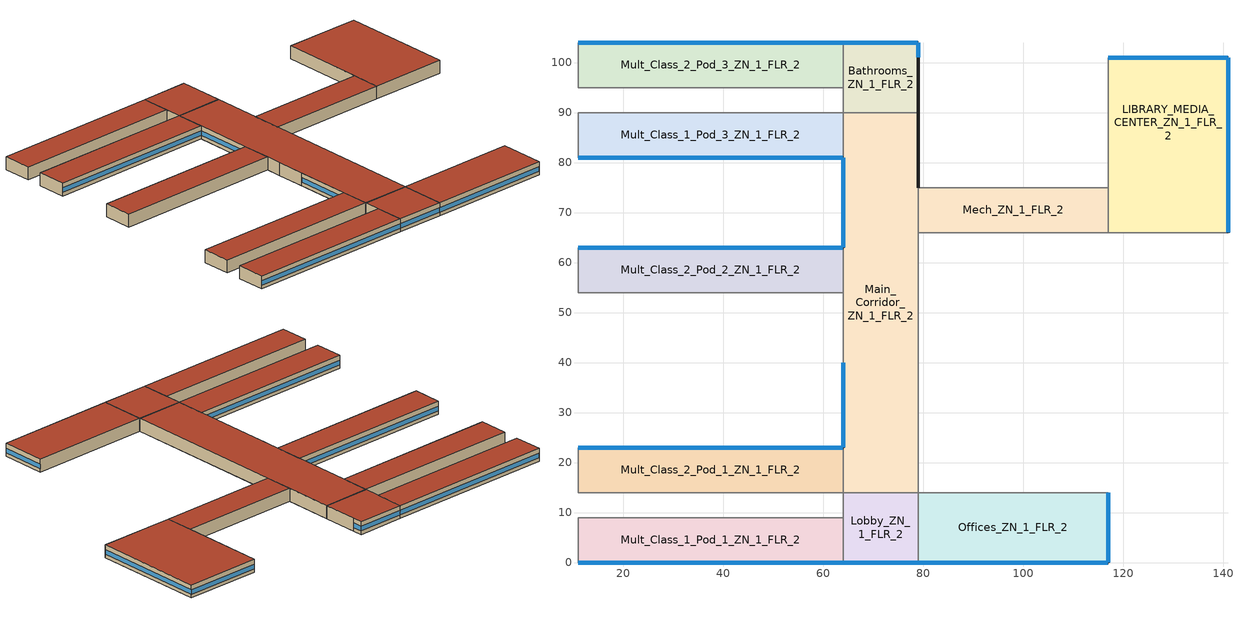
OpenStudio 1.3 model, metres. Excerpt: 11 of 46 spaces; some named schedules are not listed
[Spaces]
Main_Corridor_ZN_1_FLR_2
 floor to Main_Corridor_ZN_1_FLR_1 (INT-FLOOR-TOPSIDE): 79,90 79,14 64,14 64,90 z4
 wall outside (Steel Frame Non-res Ext Wall): 64,40 64,23 / 64,81 64,63 / 79,75 79,90 z4:8
 wall to Mult_Class_2_Pod_2_ZN_1_FLR_2 (int-walls): 64,63 64,54 z4:8
 wall to Mult_Class_2_Pod_1_ZN_1_FLR_2 (int-walls): 64,23 64,14 z4:8
 wall to Bathrooms_ZN_1_FLR_2 (int-walls): 79,90 64,90 z4:8
 wall to Mech_ZN_1_FLR_2 (int-walls): 79,66 79,75 z4:8
 wall to Lobby_ZN_1_FLR_2 (int-walls): 64,14 79,14 z4:8
 wall to Mult_Class_1_Pod_2_ZN_1_FLR_2 (int-walls): 64,49 64,40 z4:8
 wall to Gym_ZN_1_FLR_1 (int-walls): 79,14 79,66 z4:8
 wall to Mult_Class_1_Pod_3_ZN_1_FLR_2 (int-walls): 64,90 64,81 z4:8
 wall to Corridor_Pod_2_ZN_1_FLR_2 (int-walls): 64,54 64,49 z4:8
 window (Window Non-res Fixed): 64,80.95 64,63.05 / 64,39.95 64,23.05 z5.1:6.51
 roof outside (IEAD Non-res Roof): 79,14 79,90 64,90 64,14 z8
Mult_Class_2_Pod_3_ZN_1_FLR_2
 floor to Mult_Class_2_Pod_3_ZN_1_FLR_1 (INT-FLOOR-TOPSIDE): 64,104 64,95 11,95 11,104 z4
 wall outside (Steel Frame Non-res Ext Wall): 64,104 11,104 z4:8
 wall to Bathrooms_ZN_1_FLR_2 (int-walls): 64,95 64,104 z4:8
 wall to Corner_Class_2_Pod_3_ZN_1_FLR_2 (int-walls): 11,104 11,95 z4:8
 wall to Corridor_Pod_3_ZN_1_FLR_2 (int-walls): 11,95 64,95 z4:8
 window (Window Non-res Fixed): 63.95,104 11.05,104 z5.1:6.5
 roof outside (IEAD Non-res Roof): 64,95 64,104 11,104 11,95 z8
Mult_Class_1_Pod_3_ZN_1_FLR_2
 floor to Mult_Class_1_Pod_3_ZN_1_FLR_1 (INT-FLOOR-TOPSIDE): 64,90 64,81 11,81 11,90 z4
 wall outside (Steel Frame Non-res Ext Wall): 11,81 64,81 z4:8
 wall to Corridor_Pod_3_ZN_1_FLR_2 (int-walls): 64,90 11,90 z4:8
 wall to Corner_Class_1_Pod_3_ZN_1_FLR_2 (int-walls): 11,90 11,81 z4:8
 window (Window Non-res Fixed): 11.05,81 63.95,81 z5.1:6.5
 roof outside (IEAD Non-res Roof): 64,81 64,90 11,90 11,81 z8
Mult_Class_1_Pod_1_ZN_1_FLR_2
 floor to Mult_Class_1_Pod_1_ZN_1_FLR_1 (INT-FLOOR-TOPSIDE): 64,9 64,0 11,0 11,9 z4
 wall outside (Steel Frame Non-res Ext Wall): 11,0 64,0 z4:8
 wall to Corridor_Pod_1_ZN_1_FLR_2 (int-walls): 64,9 11,9 z4:8
 wall to Lobby_ZN_1_FLR_2 (int-walls): 64,0 64,9 z4:8
 wall to Corner_Class_1_Pod_1_ZN_1_FLR_2 (int-walls): 11,9 11,0 z4:8
 window (Window Non-res Fixed): 11.05,0 63.95,0 z5.1:6.5
 roof outside (IEAD Non-res Roof): 64,0 64,9 11,9 11,0 z8
Lobby_ZN_1_FLR_2
 floor to Lobby_ZN_1_FLR_1 (INT-FLOOR-TOPSIDE): 79,14 79,0 64,0 64,14 z4
 wall outside (Steel Frame Non-res Ext Wall): 64,0 79,0 z4:8
 wall to Offices_ZN_1_FLR_2 (int-walls): 79,0 79,14 z4:8
 wall to Corridor_Pod_1_ZN_1_FLR_2 (int-walls): 64,14 64,9 z4:8
 window (Window Non-res Fixed): 64.05,0 78.95,0 z5.1:6.51
 roof outside (IEAD Non-res Roof): 79,0 79,14 64,14 64,0 z8
LIBRARY_MEDIA_CENTER_ZN_1_FLR_2
 floor to Kitchen_ZN_1_FLR_1 (INT-FLOOR-TOPSIDE): 141,75 141,66 117,66 117,75 z4
 floor to Cafeteria_ZN_1_FLR_1 (INT-FLOOR-TOPSIDE): 141,101 141,75 117,75 117,101 z4
 wall outside (Steel Frame Non-res Ext Wall): 141,66 141,101 117,101 z4:8
 wall to Auditorium_ZN_1_FLR_1 (int-walls): 117,101 117,75 z4:8
 wall to Mech_ZN_1_FLR_2 (int-walls): 117,75 117,66 z4:8
 wall to Aux_Gym_ZN_1_FLR_1 (int-walls): 117,66 141,66 z4:8
 window (Window Non-res Fixed): 140.95,101 117.05,101 z5.1:6.51; 141,66.05 141,100.95 z5.1:6.52
 roof outside (IEAD Non-res Roof): 141,66 141,101 117,101 117,66 z8
Offices_ZN_1_FLR_2
 floor to Offices_ZN_1_FLR_1 (INT-FLOOR-TOPSIDE): 117,14 117,0 79,0 79,14 z4
 wall outside (Steel Frame Non-res Ext Wall): 79,0 117,0 117,14 z4:8
 wall to Gym_ZN_1_FLR_1 (int-walls): 117,14 79,14 z4:8
 window (Window Non-res Fixed): 79.05,0 116.95,0 z5.1:6.5; 117,0.05 117,13.95 z5.1:6.51
 roof outside (IEAD Non-res Roof): 117,0 117,14 79,14 79,0 z8
Bathrooms_ZN_1_FLR_2
 floor to Bathrooms_ZN_1_FLR_1 (INT-FLOOR-TOPSIDE): 79,104 79,90 64,90 64,104 z4
 wall outside (Steel Frame Non-res Ext Wall): 79,90 79,101 79,104 64,104 z4:8
 wall to Corridor_Pod_3_ZN_1_FLR_2 (int-walls): 64,95 64,90 z4:8
 window (Window Non-res Fixed): 78.95,104 64.05,104 z5.1:6.51; 79,101.05 79,103.95 z5.1:6.55
 roof outside (IEAD Non-res Roof): 79,90 79,104 64,104 64,90 z8
Mult_Class_2_Pod_1_ZN_1_FLR_2
 floor to Mult_Class_2_Pod_1_ZN_1_FLR_1 (INT-FLOOR-TOPSIDE): 64,23 64,14 11,14 11,23 z4
 wall outside (Steel Frame Non-res Ext Wall): 64,23 11,23 z4:8
 wall to Corner_Class_2_Pod_1_ZN_1_FLR_2 (int-walls): 11,23 11,14 z4:8
 wall to Corridor_Pod_1_ZN_1_FLR_2 (int-walls): 11,14 64,14 z4:8
 window (Window Non-res Fixed): 63.95,23 11.05,23 z5.1:6.5
 roof outside (IEAD Non-res Roof): 64,14 64,23 11,23 11,14 z8
Mult_Class_2_Pod_2_ZN_1_FLR_2
 floor to Mult_Class_2_Pod_2_ZN_1_FLR_1 (INT-FLOOR-TOPSIDE): 64,63 64,54 11,54 11,63 z4
 wall outside (Steel Frame Non-res Ext Wall): 64,63 11,63 z4:8
 wall to Corner_Class_2_Pod_2_ZN_1_FLR_2 (int-walls): 11,63 11,54 z4:8
 wall to Corridor_Pod_2_ZN_1_FLR_2 (int-walls): 11,54 64,54 z4:8
 window (Window Non-res Fixed): 63.95,63 11.05,63 z5.1:6.5
 roof outside (IEAD Non-res Roof): 64,54 64,63 11,63 11,54 z8
Mech_ZN_1_FLR_2
 floor to Mech_ZN_1_FLR_1 (INT-FLOOR-TOPSIDE): 117,75 117,66 79,66 79,75 z4
 wall to Gym_ZN_1_FLR_1 (int-walls): 79,66 117,66 z4:8
 wall to Auditorium_ZN_1_FLR_1 (int-walls): 117,75 79,75 z4:8
 roof outside (IEAD Non-res Roof): 117,66 117,75 79,75 79,66 z8
[Site]
USA IL-CHICAGO-OHARE: Latitude {deg}=41.77; Longitude {deg}=-87.75; Time Zone {hr}=-6; Elevation {m}=190; Terrain=City
[Building]
Ref Bldg Secondary School New2004_v1.3_5.0: North Axis {deg}=0
[SizingPeriod:DesignDay]
CHICAGO Ann Htg 99.6% Condns DB: Maximum Dry-Bulb Temperature {C}=-20.6; Daily Dry-Bulb Temperature Range {deltaC}=0; Humidity Indicating Conditions at Maximum Dry-Bulb {BasedOnField A3}=-20.6; Barometric Pressure {Pa}=99063; Wind Speed {m/s}=4.9; Wind Direction {deg}=270; Sky Clearness=0; Rain Indicator=0; Snow Indicator=0; Day of Month=21; Month=1; Day Type=WinterDesignDay; Daylight Saving Time Indicator=0; Humidity Indicating Type=Wetbulb; Solar Model Indicator=ASHRAEClearSky
[Construction]
Window Non-res Fixed: NonRes Fixed Assembly Window
Steel Frame Non-res Ext Wall: Wood Siding, Steel Frame NonRes Wall Insulation, 1/2IN Gypsum
int-walls: 1/2IN Gypsum, 1/2IN Gypsum
InteriorFurnishings: Std Wood 6inch
IEAD Non-res Roof: Roof Membrane, IEAD NonRes Roof Insulation, Metal Decking
INT-FLOOR-TOPSIDE: MAT-CC05 4 HW CONCRETE, CP02 CARPET PAD
[WindowMaterial:SimpleGlazingSystem]
NonRes Fixed Assembly Window: U-Factor {W/m2-K}=3.23646; Solar Heat Gain Coefficient=0.39
[Material] Thermal Absorptance=0.9
Name | Roughness | Thickness {m} | Conductivity {W/m-K} | Density {kg/m3} | Specific Heat {J/kg-K} | Solar Absorptance | Visible Absorptance
Wood Siding | MediumSmooth | 0.01 | 0.11 | 544.62 | 1210 | 0.78 | 0.78
Steel Frame NonRes Wall Insulation | MediumRough | 0.0870565 | 0.049 | 265 | 836.8 | 0.7 | 0.7
1/2IN Gypsum | Smooth | 0.0127 | 0.16 | 784.9 | 830 | 0.92 | 0.92
Std Wood 6inch | MediumSmooth | 0.15 | 0.12 | 540 | 1210 | 0.7 | 0.7
Roof Membrane | VeryRough | 0.0095 | 0.16 | 1121.29 | 1460 | 0.7 | 0.7
IEAD NonRes Roof Insulation | MediumRough | 0.127339 | 0.049 | 265 | 836.8 | 0.7 | 0.7
Metal Decking | MediumSmooth | 0.0015 | 45.006 | 7680 | 418.4 | 0.7 | 0.3
MAT-CC05 4 HW CONCRETE | Rough | 0.1016 | 1.311 | 2240 | 836.8 | 0.7 | 0.7
[Material:NoMass]
CP02 CARPET PAD: Roughness=VeryRough; Thermal Resistance {m2-K/W}=0.2165; Thermal Absorptance=0.9; Solar Absorptance=0.7; Visible Absorptance=0.8
[ThermalZone] Multiplier=1; Use Ideal Air Loads=No
Name | Thermostat
Mult_Class_2_Pod_3_ZN_1_FLR_2 Thermal Zone | ThermostatSetpoint:DualSetpoint #4
Main_Corridor_ZN_1_FLR_2 Thermal Zone | ThermostatSetpoint:DualSetpoint #16
Mult_Class_2_Pod_2_ZN_1_FLR_2 Thermal Zone | ThermostatSetpoint:DualSetpoint #20
Mult_Class_1_Pod_3_ZN_1_FLR_2 Thermal Zone | ThermostatSetpoint:DualSetpoint #21
Mult_Class_1_Pod_1_ZN_1_FLR_2 Thermal Zone | ThermostatSetpoint:DualSetpoint #27
Bathrooms_ZN_1_FLR_2 Thermal Zone | ThermostatSetpoint:DualSetpoint #29
Mult_Class_2_Pod_1_ZN_1_FLR_2 Thermal Zone | ThermostatSetpoint:DualSetpoint #30
Lobby_ZN_1_FLR_2 Thermal Zone | ThermostatSetpoint:DualSetpoint #32
Mech_ZN_1_FLR_2 Thermal Zone | ThermostatSetpoint:DualSetpoint #37
LIBRARY_MEDIA_CENTER_ZN_1_FLR_2 Thermal Zone | ThermostatSetpoint:DualSetpoint #38
Offices_ZN_1_FLR_2 Thermal Zone | ThermostatSetpoint:DualSetpoint #39
[Space] Part of Total Floor Area=Yes
Name | Thermal Zone
Mult_Class_2_Pod_3_ZN_1_FLR_2 | Mult_Class_2_Pod_3_ZN_1_FLR_2 Thermal Zone
Main_Corridor_ZN_1_FLR_2 | Main_Corridor_ZN_1_FLR_2 Thermal Zone
Mult_Class_2_Pod_2_ZN_1_FLR_2 | Mult_Class_2_Pod_2_ZN_1_FLR_2 Thermal Zone
Mult_Class_1_Pod_3_ZN_1_FLR_2 | Mult_Class_1_Pod_3_ZN_1_FLR_2 Thermal Zone
Mult_Class_1_Pod_1_ZN_1_FLR_2 | Mult_Class_1_Pod_1_ZN_1_FLR_2 Thermal Zone
Bathrooms_ZN_1_FLR_2 | Bathrooms_ZN_1_FLR_2 Thermal Zone
Mult_Class_2_Pod_1_ZN_1_FLR_2 | Mult_Class_2_Pod_1_ZN_1_FLR_2 Thermal Zone
Lobby_ZN_1_FLR_2 | Lobby_ZN_1_FLR_2 Thermal Zone
Mech_ZN_1_FLR_2 | Mech_ZN_1_FLR_2 Thermal Zone
LIBRARY_MEDIA_CENTER_ZN_1_FLR_2 | LIBRARY_MEDIA_CENTER_ZN_1_FLR_2 Thermal Zone
Offices_ZN_1_FLR_2 | Offices_ZN_1_FLR_2 Thermal Zone
[ThermostatSetpoint:DualSetpoint]
Name | Heating Setpoint Temperature Schedule | Cooling Setpoint Temperature Schedule
ThermostatSetpoint:DualSetpoint #4; ThermostatSetpoint:DualSetpoint #20; ThermostatSetpoint:DualSetpoint #21; ThermostatSetpoint:DualSetpoint #27; ThermostatSetpoint:DualSetpoint #30; ThermostatSetpoint:DualSetpoint #38; ThermostatSetpoint:DualSetpoint #39 | HTGSETP_SCH | CLGSETP_SCH
ThermostatSetpoint:DualSetpoint #16; ThermostatSetpoint:DualSetpoint #29; ThermostatSetpoint:DualSetpoint #32; ThermostatSetpoint:DualSetpoint #37 | HTGSETP_SCH_BathCorrMechKitchen | CLGSETP_SCH_BathCorrMechKitchen
[InternalMass:Definition] Construction=InteriorFurnishings; Design Level Calculation Method=SurfaceArea
Name | Surface Area {m2}
Mult_Class_2_Pod_3_ZN_1_FLR_2 Internal Mass Definition; Mult_Class_1_Pod_3_ZN_1_FLR_2 Internal Mass Definition; Mult_Class_1_Pod_1_ZN_1_FLR_2 Internal Mass Definition; Mult_Class_2_Pod_1_ZN_1_FLR_2 Internal Mass Definition; Mult_Class_2_Pod_2_ZN_1_FLR_2 Internal Mass Definition | 954
Mech_ZN_1_FLR_2 Internal Mass Definition | 684
Bathrooms_ZN_1_FLR_2 Internal Mass Definition; Lobby_ZN_1_FLR_2 Internal Mass Definition | 420
Main_Corridor_ZN_1_FLR_2 Internal Mass Definition | 2280
LIBRARY_MEDIA_CENTER_ZN_1_FLR_2 Internal Mass Definition | 1680
Offices_ZN_1_FLR_2 Internal Mass Definition | 1064
[InternalMass]
Name | Internal Mass Definition | Space or SpaceType
Mult_Class_2_Pod_3_ZN_1_FLR_2 Internal Mass | Mult_Class_2_Pod_3_ZN_1_FLR_2 Internal Mass Definition | Mult_Class_2_Pod_3_ZN_1_FLR_2
Mech_ZN_1_FLR_2 Internal Mass | Mech_ZN_1_FLR_2 Internal Mass Definition | Mech_ZN_1_FLR_2
Mult_Class_1_Pod_3_ZN_1_FLR_2 Internal Mass | Mult_Class_1_Pod_3_ZN_1_FLR_2 Internal Mass Definition | Mult_Class_1_Pod_3_ZN_1_FLR_2
Mult_Class_1_Pod_1_ZN_1_FLR_2 Internal Mass | Mult_Class_1_Pod_1_ZN_1_FLR_2 Internal Mass Definition | Mult_Class_1_Pod_1_ZN_1_FLR_2
Mult_Class_2_Pod_1_ZN_1_FLR_2 Internal Mass | Mult_Class_2_Pod_1_ZN_1_FLR_2 Internal Mass Definition | Mult_Class_2_Pod_1_ZN_1_FLR_2
Bathrooms_ZN_1_FLR_2 Internal Mass | Bathrooms_ZN_1_FLR_2 Internal Mass Definition | Bathrooms_ZN_1_FLR_2
Mult_Class_2_Pod_2_ZN_1_FLR_2 Internal Mass | Mult_Class_2_Pod_2_ZN_1_FLR_2 Internal Mass Definition | Mult_Class_2_Pod_2_ZN_1_FLR_2
Lobby_ZN_1_FLR_2 Internal Mass | Lobby_ZN_1_FLR_2 Internal Mass Definition | Lobby_ZN_1_FLR_2
Main_Corridor_ZN_1_FLR_2 Internal Mass | Main_Corridor_ZN_1_FLR_2 Internal Mass Definition | Main_Corridor_ZN_1_FLR_2
LIBRARY_MEDIA_CENTER_ZN_1_FLR_2 Internal Mass | LIBRARY_MEDIA_CENTER_ZN_1_FLR_2 Internal Mass Definition | LIBRARY_MEDIA_CENTER_ZN_1_FLR_2
Offices_ZN_1_FLR_2 Internal Mass | Offices_ZN_1_FLR_2 Internal Mass Definition | Offices_ZN_1_FLR_2
[People:Definition] Number of People Calculation Method=Area/Person; Fraction Radiant=0.3; Enable ASHRAE 55 Comfort Warnings=No; Mean Radiant Temperature Calculation Type=ZoneAveraged; Thermal Comfort Model Type 1=FANGER
Name | Space Floor Area per Person {m2/person}
Mult_Class_2_Pod_1_ZN_1_FLR_2 People Definition; Mult_Class_2_Pod_2_ZN_1_FLR_2 People Definition; Mult_Class_1_Pod_3_ZN_1_FLR_2 People Definition; Mult_Class_1_Pod_1_ZN_1_FLR_2 People Definition; Mult_Class_2_Pod_3_ZN_1_FLR_2 People Definition | 4
LIBRARY_MEDIA_CENTER_ZN_1_FLR_2 People Definition | 4.35
Bathrooms_ZN_1_FLR_2 People Definition | 10
Offices_ZN_1_FLR_2 People Definition | 20
Mech_ZN_1_FLR_2 People Definition | 100
[People] Activity Level Schedule=ACTIVITY_SCH; Work Efficiency Schedule=WORK_EFF_SCH; Clothing Insulation Schedule=CLOTHING_SCH; Air Velocity Schedule=AIR_VELO_SCH
Name | People Definition | Space or SpaceType | Number of People Schedule
Mult_Class_2_Pod_1_ZN_1_FLR_2 People | Mult_Class_2_Pod_1_ZN_1_FLR_2 People Definition | Mult_Class_2_Pod_1_ZN_1_FLR_2 | BLDG_OCC_SCH
Mult_Class_2_Pod_2_ZN_1_FLR_2 People | Mult_Class_2_Pod_2_ZN_1_FLR_2 People Definition | Mult_Class_2_Pod_2_ZN_1_FLR_2 | BLDG_OCC_SCH
LIBRARY_MEDIA_CENTER_ZN_1_FLR_2 People | LIBRARY_MEDIA_CENTER_ZN_1_FLR_2 People Definition | LIBRARY_MEDIA_CENTER_ZN_1_FLR_2 | BLDG_OCC_SCH
Bathrooms_ZN_1_FLR_2 People | Bathrooms_ZN_1_FLR_2 People Definition | Bathrooms_ZN_1_FLR_2 | BLDG_OCC_SCH
Offices_ZN_1_FLR_2 People | Offices_ZN_1_FLR_2 People Definition | Offices_ZN_1_FLR_2 | BLDG_OCC_SCH_Offices
Mult_Class_1_Pod_3_ZN_1_FLR_2 People | Mult_Class_1_Pod_3_ZN_1_FLR_2 People Definition | Mult_Class_1_Pod_3_ZN_1_FLR_2 | BLDG_OCC_SCH_Extend
Mech_ZN_1_FLR_2 People | Mech_ZN_1_FLR_2 People Definition | Mech_ZN_1_FLR_2 | BLDG_OCC_SCH
Mult_Class_1_Pod_1_ZN_1_FLR_2 People | Mult_Class_1_Pod_1_ZN_1_FLR_2 People Definition | Mult_Class_1_Pod_1_ZN_1_FLR_2 | BLDG_OCC_SCH
Mult_Class_2_Pod_3_ZN_1_FLR_2 People | Mult_Class_2_Pod_3_ZN_1_FLR_2 People Definition | Mult_Class_2_Pod_3_ZN_1_FLR_2 | BLDG_OCC_SCH_Extend
[ElectricEquipment:Definition] Design Level Calculation Method=Watts/Area; Fraction Latent=0; Fraction Radiant=0.5; Fraction Lost=0
Name | Watts per Space Floor Area {W/m2}
Mult_Class_2_Pod_3_ZN_1_FLR_2_PlugMisc_Equip Definition; Mult_Class_2_Pod_1_ZN_1_FLR_2_PlugMisc_Equip Definition; Mult_Class_1_Pod_3_ZN_1_FLR_2_PlugMisc_Equip Definition; Mult_Class_2_Pod_2_ZN_1_FLR_2_PlugMisc_Equip Definition; LIBRARY_MEDIA_CENTER_ZN_1_FLR_2_PlugMisc_Equip Definition; Mult_Class_1_Pod_1_ZN_1_FLR_2_PlugMisc_Equip Definition | 10
Bathrooms_ZN_1_FLR_2_PlugMisc_Equip Definition; Main_Corridor_ZN_1_FLR_2_PlugMisc_Equip Definition; Lobby_ZN_1_FLR_2_PlugMisc_Equip Definition; Mech_ZN_1_FLR_2_PlugMisc_Equip Definition | 4
Offices_ZN_1_FLR_2_PlugMisc_Equip Definition | 10.8
[ElectricEquipment] Schedule=BLDG_EQUIP_SCH
Name | Electric Equipment Definition | Space or SpaceType
Mult_Class_2_Pod_3_ZN_1_FLR_2_PlugMisc_Equip | Mult_Class_2_Pod_3_ZN_1_FLR_2_PlugMisc_Equip Definition | Mult_Class_2_Pod_3_ZN_1_FLR_2
Bathrooms_ZN_1_FLR_2_PlugMisc_Equip | Bathrooms_ZN_1_FLR_2_PlugMisc_Equip Definition | Bathrooms_ZN_1_FLR_2
Mult_Class_2_Pod_1_ZN_1_FLR_2_PlugMisc_Equip | Mult_Class_2_Pod_1_ZN_1_FLR_2_PlugMisc_Equip Definition | Mult_Class_2_Pod_1_ZN_1_FLR_2
Offices_ZN_1_FLR_2_PlugMisc_Equip | Offices_ZN_1_FLR_2_PlugMisc_Equip Definition | Offices_ZN_1_FLR_2
Main_Corridor_ZN_1_FLR_2_PlugMisc_Equip | Main_Corridor_ZN_1_FLR_2_PlugMisc_Equip Definition | Main_Corridor_ZN_1_FLR_2
Mult_Class_1_Pod_3_ZN_1_FLR_2_PlugMisc_Equip | Mult_Class_1_Pod_3_ZN_1_FLR_2_PlugMisc_Equip Definition | Mult_Class_1_Pod_3_ZN_1_FLR_2
Lobby_ZN_1_FLR_2_PlugMisc_Equip | Lobby_ZN_1_FLR_2_PlugMisc_Equip Definition | Lobby_ZN_1_FLR_2
Mult_Class_2_Pod_2_ZN_1_FLR_2_PlugMisc_Equip | Mult_Class_2_Pod_2_ZN_1_FLR_2_PlugMisc_Equip Definition | Mult_Class_2_Pod_2_ZN_1_FLR_2
Mech_ZN_1_FLR_2_PlugMisc_Equip | Mech_ZN_1_FLR_2_PlugMisc_Equip Definition | Mech_ZN_1_FLR_2
LIBRARY_MEDIA_CENTER_ZN_1_FLR_2_PlugMisc_Equip | LIBRARY_MEDIA_CENTER_ZN_1_FLR_2_PlugMisc_Equip Definition | LIBRARY_MEDIA_CENTER_ZN_1_FLR_2
Mult_Class_1_Pod_1_ZN_1_FLR_2_PlugMisc_Equip | Mult_Class_1_Pod_1_ZN_1_FLR_2_PlugMisc_Equip Definition | Mult_Class_1_Pod_1_ZN_1_FLR_2
[SpaceInfiltration:DesignFlowRate] Schedule=INFIL_SCH; Design Flow Rate Calculation Method=Flow/ExteriorWallArea; Flow per Exterior Surface Area {m3/s-m2}=0.000302; Constant Term Coefficient=1; Temperature Term Coefficient=0; Velocity Term Coefficient=0; Velocity Squared Term Coefficient=0
Name | Space or SpaceType
Mult_Class_1_Pod_3_ZN_1_FLR_2_Infiltration | Mult_Class_1_Pod_3_ZN_1_FLR_2
Offices_ZN_1_FLR_2_Infiltration | Offices_ZN_1_FLR_2
Mult_Class_2_Pod_3_ZN_1_FLR_2_Infiltration | Mult_Class_2_Pod_3_ZN_1_FLR_2
Bathrooms_ZN_1_FLR_2_Infiltration | Bathrooms_ZN_1_FLR_2
Mult_Class_1_Pod_1_ZN_1_FLR_2_Infiltration | Mult_Class_1_Pod_1_ZN_1_FLR_2
Lobby_ZN_1_FLR_2_Infiltration | Lobby_ZN_1_FLR_2
Mult_Class_2_Pod_2_ZN_1_FLR_2_Infiltration | Mult_Class_2_Pod_2_ZN_1_FLR_2
Main_Corridor_ZN_1_FLR_2_Infiltration | Main_Corridor_ZN_1_FLR_2
LIBRARY_MEDIA_CENTER_ZN_1_FLR_2_Infiltration | LIBRARY_MEDIA_CENTER_ZN_1_FLR_2
Mult_Class_2_Pod_1_ZN_1_FLR_2_Infiltration | Mult_Class_2_Pod_1_ZN_1_FLR_2
[Lights:Definition] Design Level Calculation Method=Watts/Area; Fraction Radiant=0.37; Fraction Visible=0.2; Return Air Fraction=0; Return Air Fraction Calculated from Plenum Temperature=No
Name | Watts per Space Floor Area {W/m2}
Mult_Class_2_Pod_2_ZN_1_FLR_2_Lights Definition; Mult_Class_2_Pod_1_ZN_1_FLR_2_Lights Definition; Mult_Class_1_Pod_3_ZN_1_FLR_2_Lights Definition; Mult_Class_2_Pod_3_ZN_1_FLR_2_Lights Definition; Mult_Class_1_Pod_1_ZN_1_FLR_2_Lights Definition | 15.06
Main_Corridor_ZN_1_FLR_2_Lights Definition | 5.38
Lobby_ZN_1_FLR_2_Lights Definition; LIBRARY_MEDIA_CENTER_ZN_1_FLR_2_Lights Definition | 13.99
Offices_ZN_1_FLR_2_Lights Definition | 11.84
Mech_ZN_1_FLR_2_Lights Definition | 16.14
Bathrooms_ZN_1_FLR_2_Lights Definition | 9.68
[Lights] Schedule=BLDG_LIGHT_SCH; Fraction Replaceable=1
Name | Lights Definition | Space or SpaceType
Mult_Class_2_Pod_2_ZN_1_FLR_2_Lights | Mult_Class_2_Pod_2_ZN_1_FLR_2_Lights Definition | Mult_Class_2_Pod_2_ZN_1_FLR_2
Main_Corridor_ZN_1_FLR_2_Lights | Main_Corridor_ZN_1_FLR_2_Lights Definition | Main_Corridor_ZN_1_FLR_2
Lobby_ZN_1_FLR_2_Lights | Lobby_ZN_1_FLR_2_Lights Definition | Lobby_ZN_1_FLR_2
Mult_Class_2_Pod_1_ZN_1_FLR_2_Lights | Mult_Class_2_Pod_1_ZN_1_FLR_2_Lights Definition | Mult_Class_2_Pod_1_ZN_1_FLR_2
Mult_Class_1_Pod_3_ZN_1_FLR_2_Lights | Mult_Class_1_Pod_3_ZN_1_FLR_2_Lights Definition | Mult_Class_1_Pod_3_ZN_1_FLR_2
Offices_ZN_1_FLR_2_Lights | Offices_ZN_1_FLR_2_Lights Definition | Offices_ZN_1_FLR_2
Mult_Class_2_Pod_3_ZN_1_FLR_2_Lights | Mult_Class_2_Pod_3_ZN_1_FLR_2_Lights Definition | Mult_Class_2_Pod_3_ZN_1_FLR_2
Mech_ZN_1_FLR_2_Lights | Mech_ZN_1_FLR_2_Lights Definition | Mech_ZN_1_FLR_2
LIBRARY_MEDIA_CENTER_ZN_1_FLR_2_Lights | LIBRARY_MEDIA_CENTER_ZN_1_FLR_2_Lights Definition | LIBRARY_MEDIA_CENTER_ZN_1_FLR_2
Bathrooms_ZN_1_FLR_2_Lights | Bathrooms_ZN_1_FLR_2_Lights Definition | Bathrooms_ZN_1_FLR_2
Mult_Class_1_Pod_1_ZN_1_FLR_2_Lights | Mult_Class_1_Pod_1_ZN_1_FLR_2_Lights Definition | Mult_Class_1_Pod_1_ZN_1_FLR_2
